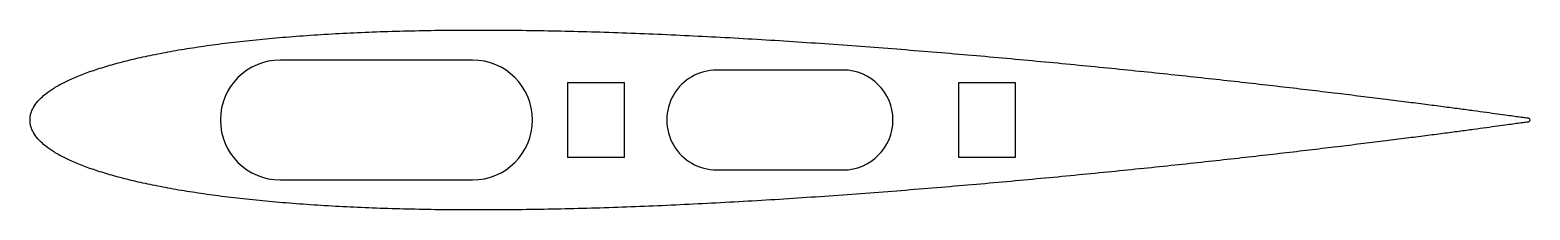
# Model space of a CAD drawing. Header units: millimetres. Extents: x 20 to 100.1, y -4.8 to 4.8.
import ezdxf

# ---------------------------------------------------------------- set-up
doc = ezdxf.new("R2010")
doc.units = ezdxf.units.MM

msp = doc.modelspace()

# ---------------------------------------------------------------- linework, layer by layer
at = {"color": 7, "linetype": 'Continuous', "lineweight": 25}
for p, q in [((43.629, 3.2), (33.373, 3.2)), ((63.403, 2.665), (56.662, 2.665)), ((48.722, 1.999), (51.722, 1.999)), ((48.722, -2.001), (48.722, 1.999)), ((51.722, 1.999), (51.722, -2.001)), ((69.584, 1.999), (72.584, 1.999)), ((69.584, -2.001), (69.584, 1.999)), ((72.584, 1.999), (72.584, -2.001)), ((51.722, -2.001), (48.722, -2.001)), ((72.584, -2.001), (69.584, -2.001)), ((33.373, -3.2), (43.629, -3.2)), ((56.662, -2.664), (63.403, -2.664))]:
    msp.add_line(p, q, dxfattribs=at)
for centre, radius, start, end in [((33.373, 0), 3.2, 90, 270), ((43.629, 0), 3.2, 270, 90), ((56.662, 0), 2.665, 90.00043, 270.00043), ((63.403, 0), 2.665, 270.00043, 90.00043)]:
    msp.add_arc(centre, radius, start, end, dxfattribs=at)
msp.add_open_spline([(20.011, 0), (20.011, -0.115), (20.044, -0.351), (20.192, -0.693), (20.433, -1.022), (20.766, -1.34), (21.188, -1.647), (21.699, -1.945), (22.299, -2.232), (22.986, -2.508), (23.758, -2.772), (24.616, -3.024), (25.555, -3.262), (26.575, -3.485), (27.673, -3.693), (28.846, -3.885), (30.092, -4.059), (31.408, -4.217), (32.79, -4.356), (34.236, -4.476), (35.743, -4.578), (37.305, -4.661), (38.921, -4.725), (40.586, -4.77), (42.297, -4.796), (44.049, -4.804), (45.838, -4.795), (47.66, -4.768), (49.511, -4.726), (51.386, -4.667), (53.282, -4.594), (55.193, -4.507), (57.116, -4.408), (59.045, -4.297), (60.977, -4.175), (62.906, -4.043), (64.829, -3.903), (66.74, -3.755), (68.636, -3.6), (70.511, -3.44), (72.362, -3.275), (74.184, -3.107), (75.973, -2.936), (77.725, -2.763), (79.435, -2.589), (81.1, -2.415), (82.716, -2.241), (84.279, -2.07), (85.785, -1.9), (87.231, -1.734), (88.613, -1.572), (89.928, -1.414), (91.174, -1.262), (92.347, -1.117), (93.444, -0.978), (94.463, -0.848), (95.402, -0.726), (96.258, -0.613), (97.029, -0.51), (97.714, -0.418), (98.311, -0.337), (98.818, -0.267), (99.235, -0.21), (99.56, -0.162), (99.795, -0.135), (99.93, -0.106), (100.069, -0.109), (100.069, 0.108), (99.93, 0.106), (99.795, 0.135), (99.56, 0.162), (99.235, 0.21), (98.818, 0.266), (98.311, 0.336), (97.714, 0.417), (97.029, 0.51), (96.258, 0.613), (95.402, 0.725), (94.463, 0.848), (93.444, 0.978), (92.347, 1.117), (91.174, 1.262), (89.928, 1.414), (88.613, 1.571), (87.231, 1.734), (85.785, 1.9), (84.279, 2.069), (82.716, 2.241), (81.1, 2.415), (79.435, 2.589), (77.725, 2.763), (75.973, 2.936), (74.184, 3.107), (72.362, 3.275), (70.511, 3.44), (68.636, 3.6), (66.74, 3.755), (64.829, 3.903), (62.906, 4.043), (60.977, 4.175), (59.045, 4.297), (57.116, 4.408), (55.193, 4.507), (53.282, 4.594), (51.386, 4.667), (49.511, 4.726), (47.66, 4.768), (45.838, 4.795), (44.049, 4.804), (42.297, 4.796), (40.586, 4.77), (38.921, 4.725), (37.306, 4.661), (35.743, 4.578), (34.236, 4.476), (32.79, 4.356), (31.408, 4.217), (30.092, 4.059), (28.846, 3.885), (27.673, 3.693), (26.575, 3.485), (25.555, 3.262), (24.616, 3.024), (23.758, 2.772), (22.986, 2.508), (22.299, 2.232), (21.699, 1.945), (21.188, 1.647), (20.766, 1.34), (20.433, 1.022), (20.192, 0.693), (20.044, 0.351), (20.011, 0.115), (20.011, 0)], degree=3, knots=[0, 0, 0, 0, 0.002106, 0.004321, 0.006773, 0.009557, 0.012734, 0.016343, 0.020406, 0.024934, 0.029933, 0.035402, 0.041337, 0.047732, 0.054575, 0.061857, 0.069565, 0.077682, 0.086195, 0.095084, 0.104333, 0.113922, 0.123829, 0.134035, 0.144516, 0.155249, 0.16621, 0.177376, 0.18872, 0.200217, 0.21184, 0.223563, 0.235359, 0.2472, 0.259058, 0.270907, 0.282718, 0.294465, 0.306118, 0.317651, 0.329037, 0.340249, 0.35126, 0.362045, 0.372579, 0.382836, 0.392793, 0.402425, 0.411711, 0.420628, 0.429156, 0.437273, 0.444962, 0.452203, 0.458979, 0.465275, 0.471075, 0.476366, 0.481134, 0.485369, 0.48906, 0.492198, 0.494776, 0.496788, 0.498228, 0.499094, 0.499383, 0.500617, 0.500906, 0.501772, 0.503212, 0.505224, 0.507802, 0.51094, 0.514631, 0.518866, 0.523634, 0.528925, 0.534725, 0.541021, 0.547797, 0.555038, 0.562727, 0.570844, 0.579372, 0.588289, 0.597575, 0.607207, 0.617164, 0.627421, 0.637955, 0.64874, 0.659751, 0.670963, 0.682349, 0.693882, 0.705535, 0.717282, 0.729093, 0.740942, 0.7528, 0.764641, 0.776437, 0.78816, 0.799783, 0.81128, 0.822624, 0.83379, 0.844751, 0.855484, 0.865965, 0.876171, 0.886078, 0.895667, 0.904916, 0.913805, 0.922318, 0.930435, 0.938143, 0.945425, 0.952268, 0.958663, 0.964598, 0.970067, 0.975066, 0.979594, 0.983657, 0.987266, 0.990443, 0.993227, 0.995679, 0.997894, 1, 1, 1, 1], dxfattribs=at)

doc.saveas('drawing.dxf')
